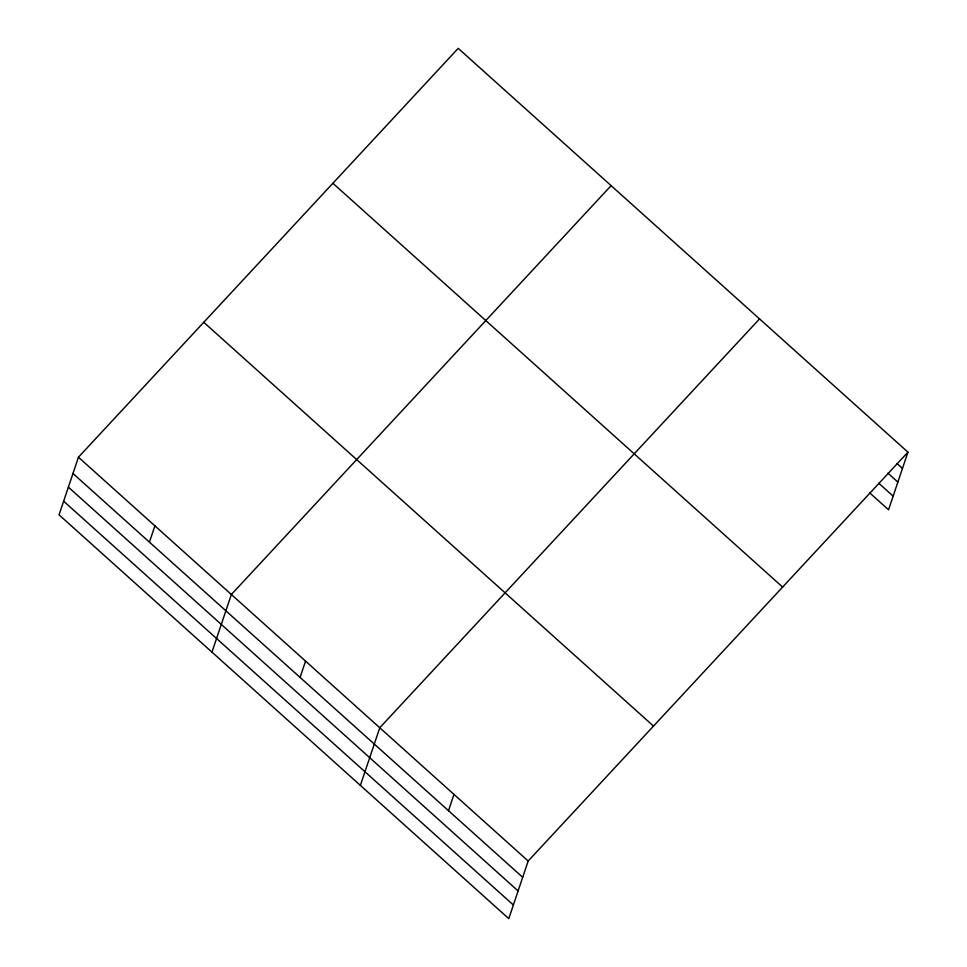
<?xml version="1.0" encoding="UTF-8"?>
<svg xmlns="http://www.w3.org/2000/svg" width="967" height="967" viewBox="0 0 967 967"><rect width="100%" height="100%" fill="white"/><g stroke="black" fill="none" stroke-linecap="round" stroke-linejoin="round"><path stroke-width="1.45" d="M78.448 457.21L59.06 514.843L508.787 918.65L528.175 861.017L907.94 452.157L458.213 48.35L78.448 457.21L528.175 861.017M149.426 542.149L154.901 525.855M211.966 652.133L231.355 594.512L611.12 185.64M300.084 677.42L305.56 661.138M360.377 785.397L379.765 727.764L759.53 318.905M448.495 810.684L453.97 794.391M907.94 452.157L888.552 509.79L869.72 492.88M896.929 463.471L902.465 468.451M887.899 473.141L897.872 482.086M878.749 483.222L893.145 496.144M332.89 183.271L782.617 587.09M203.771 322.289L653.499 726.096M72.972 473.504L522.7 877.311M68.379 487.138L518.107 890.958M63.641 501.196L513.38 905.003"/></g></svg>
